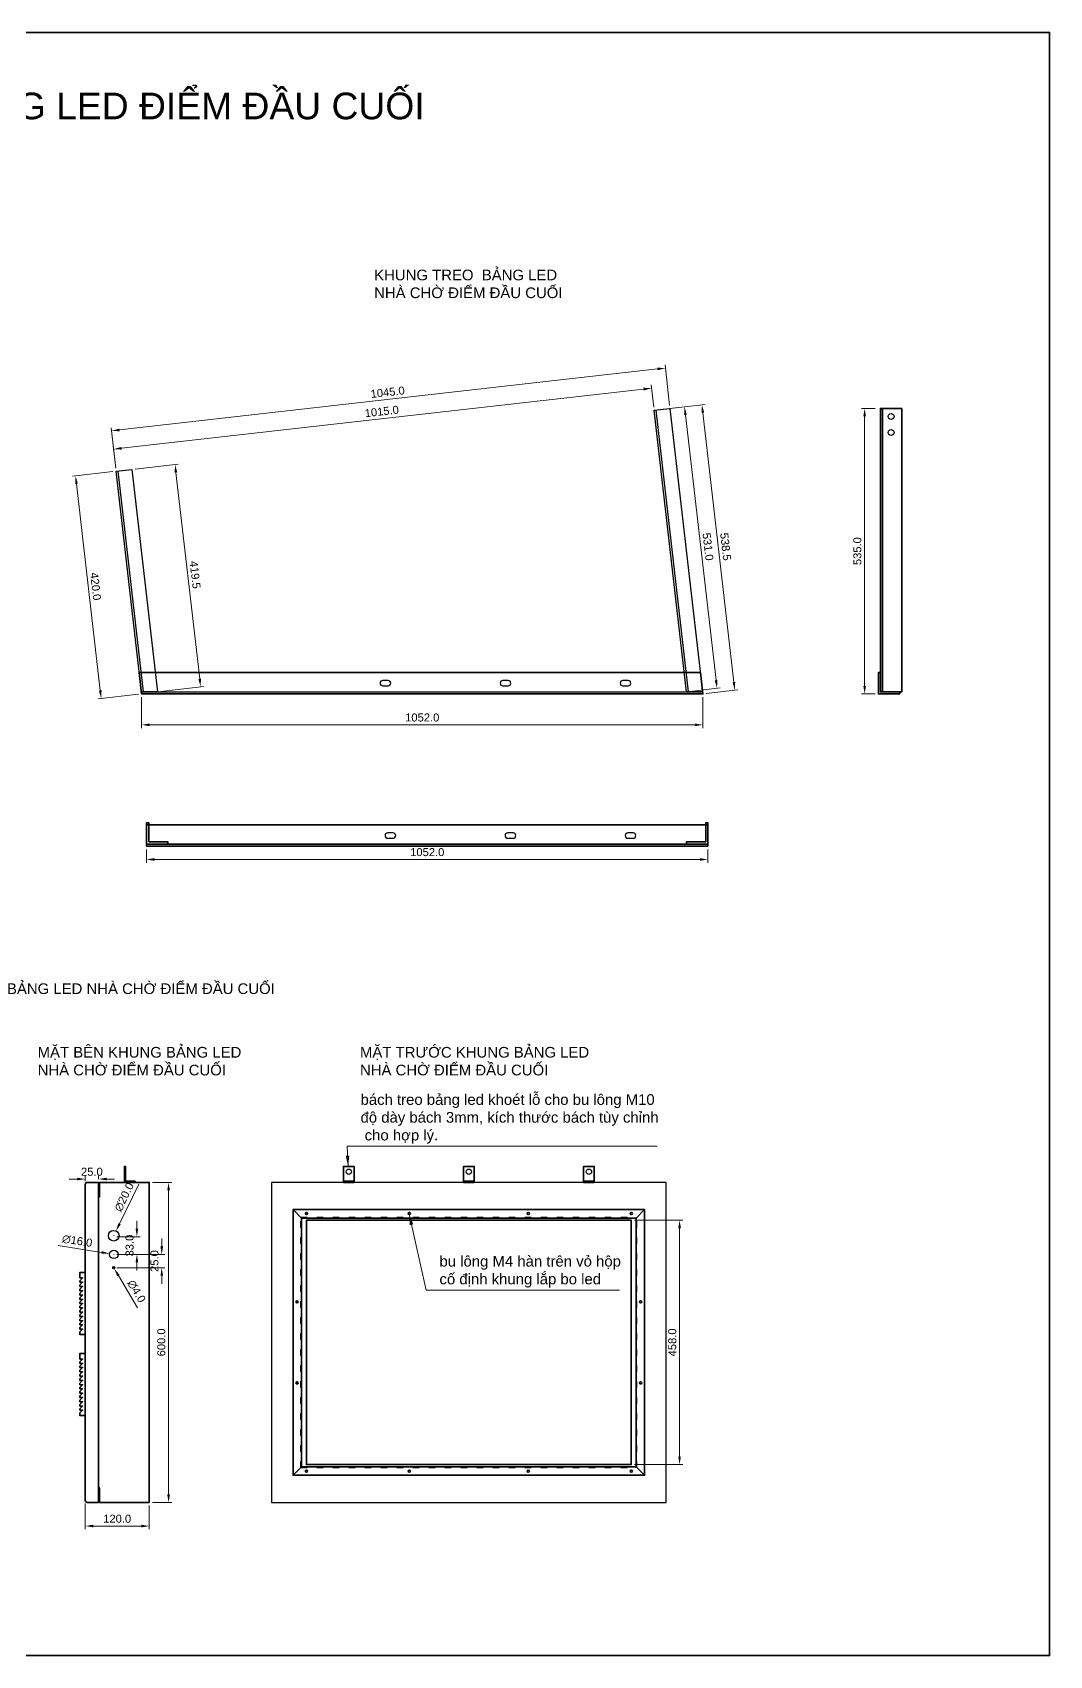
# Model space of a CAD drawing. Header units: inches. Extents: x 274 to 111780, y 464 to 1579898.
# Drawn here: x 56893 to 58799, y 788075 to 791118 of the extents above; entities that cross this region are included whole.
import ezdxf

# ---------------------------------------------------------------- set-up
doc = ezdxf.new("R2010")
doc.units = ezdxf.units.IN
doc.header["$MEASUREMENT"] = 0
doc.header["$PDMODE"] = 35
doc.header["$PDSIZE"] = -3
doc.linetypes.add('ACAD_ISO03W100', pattern=[30, 12, -18])
doc.linetypes.add('HIDDEN', pattern=[0.375, 0.25, -0.125])
for name, color, linetype in [('C-Pro-Netdut', 5, 'HIDDEN'), ('cutout', 2, 'Continuous'), ('THEP', 1, 'Continuous')]:
    doc.layers.add(name, color=color, linetype=linetype)
doc.layers.add('Nep V', color=1, linetype='Continuous', lineweight=35)
doc.layers.add('tbi', color=7, linetype='Continuous', lineweight=20)
doc.styles.add('ARIAL', font='arial.ttf', dxfattribs={"height": 10})
doc.styles.add('Arial1', font='arial.ttf', dxfattribs={"height": 6})
doc.styles.add('Arial3', font='arial.ttf', dxfattribs={"height": 15})
doc.dimstyles.new('bom', dxfattribs={"dimtxt": 10, "dimasz": 8, "dimexe": 5, "dimexo": 5, "dimgap": 5, "dimtad": 1, "dimdec": 1, "dimzin": 0, "dimdsep": 46, "dimtxsty": 'ARIAL', "dimcen": 0.09, "dimclrd": 8, "dimclre": 9, "dimclrt": 5, "dimadec": 0, "dimazin": 0, "dimtfac": 1, "dimtdec": 1, "dimtix": 1, "dimtofl": 0, "dimtmove": 0, "dimatfit": 3, "dimfxl": 1, "dimtolj": 1, "dimtzin": 0, "dimlwd": 0, "dimlwe": 0, "dimarcsym": 0})
doc.dimstyles.new('Copy(5) of bom TL3-1', dxfattribs={"dimtxt": 15, "dimasz": 15, "dimexe": 6, "dimexo": 6, "dimgap": 6, "dimtad": 1, "dimdec": 1, "dimlfac": 0.333333, "dimzin": 0, "dimdsep": 46, "dimtxsty": 'Arial3', "dimcen": 0.09, "dimclrd": 8, "dimclre": 9, "dimclrt": 5, "dimadec": 0, "dimazin": 0, "dimtfac": 1, "dimtdec": 1, "dimtix": 1, "dimtofl": 0, "dimtmove": 0, "dimatfit": 3, "dimfxl": 1, "dimtolj": 1, "dimtzin": 0, "dimlwd": 0, "dimlwe": 0, "dimarcsym": 0})

# ---------------------------------------------------------------- blocks, each defined once
blk = doc.blocks.new('*D475')
at = {"layer": 'Defpoints', "color": 0, "linetype": 'Continuous'}
for p in [(58015.5, 788891.2), (58015.5, 788433.2), (58106, 788433.2)]:
    blk.add_point(p, dxfattribs=at)
at = {"layer": 'Nep V', "color": 9, "linetype": 'Continuous', "lineweight": 0}
for p, q in [((58021.5, 788891.2), (58112, 788891.2)), ((58021.5, 788433.2), (58112, 788433.2))]:
    blk.add_line(p, q, dxfattribs=at)
at = {"layer": 'Nep V', "color": 8, "linetype": 'Continuous', "lineweight": 0}
blk.add_line((58106, 788876.2), (58106, 788448.2), dxfattribs=at)
at = {"layer": 'Nep V', "color": 8, "linetype": 'Continuous'}
for points in [[(58103.5, 788876.2), (58108.5, 788876.2), (58106, 788891.2)], [(58103.5, 788448.2), (58108.5, 788448.2), (58106, 788433.2)]]:
    blk.add_solid(points, dxfattribs=at)
at = {"layer": 'Nep V', "color": 5, "linetype": 'Continuous', "insert": (58092.3, 788662.2), "char_height": 15, "attachment_point": 5, "rotation": 90, "style": 'Arial3'}
blk.add_mtext('\\A1;458.0', dxfattribs=at)
blk = doc.blocks.new('*D540')
at = {"layer": 'Defpoints', "color": 0, "linetype": 'Continuous'}
for p in [(57049.6, 790295.2), (57021.7, 789869.3), (57097.6, 789878)]:
    blk.add_point(p, dxfattribs=at)
at = {"layer": 'Nep V', "color": 9, "linetype": 'Continuous', "lineweight": 0}
for p, q in [((57043.7, 790294.6), (56967.8, 790285.8)), ((57091.6, 789877.3), (57015.8, 789868.6))]:
    blk.add_line(p, q, dxfattribs=at)
at = {"layer": 'Nep V', "color": 8, "linetype": 'Continuous', "lineweight": 0}
blk.add_line((56975.5, 790271.6), (57020, 789884.2), dxfattribs=at)
at = {"layer": 'Nep V', "color": 8, "linetype": 'Continuous'}
for points in [[(56978, 790271.9), (56973, 790271.3), (56973.8, 790286.5)], [(57022.5, 789884.5), (57017.5, 789883.9), (57021.7, 789869.3)]]:
    blk.add_solid(points, dxfattribs=at)
at = {"layer": 'Nep V', "color": 5, "linetype": 'Continuous', "insert": (57011.3, 790079.5), "char_height": 15, "attachment_point": 5, "rotation": 276.5567, "style": 'Arial3'}
blk.add_mtext('\\A1;420.0', dxfattribs=at)
blk = doc.blocks.new('*D541')
at = {"layer": 'Defpoints', "color": 0, "linetype": 'Continuous'}
for p in [(58058.2, 790409.5), (58176.1, 789888.6), (58119, 789882)]:
    blk.add_point(p, dxfattribs=at)
at = {"layer": 'Nep V', "color": 9, "linetype": 'Continuous', "lineweight": 0}
for p, q in [((58064.1, 790410.2), (58121.3, 790416.8)), ((58124.9, 789882.7), (58182, 789889.3))]:
    blk.add_line(p, q, dxfattribs=at)
at = {"layer": 'Nep V', "color": 8, "linetype": 'Continuous', "lineweight": 0}
blk.add_line((58117, 790401.2), (58174.4, 789903.5), dxfattribs=at)
at = {"layer": 'Nep V', "color": 8, "linetype": 'Continuous'}
for points in [[(58119.5, 790401.5), (58114.5, 790400.9), (58115.3, 790416.1)], [(58176.9, 789903.8), (58171.9, 789903.2), (58176.1, 789888.6)]]:
    blk.add_solid(points, dxfattribs=at)
at = {"layer": 'Nep V', "color": 5, "linetype": 'Continuous', "insert": (58159.3, 790153.9), "char_height": 15, "attachment_point": 5, "rotation": 276.5711, "style": 'Arial3'}
blk.add_mtext('\\A1;531.0', dxfattribs=at)
blk = doc.blocks.new('*D544')
at = {"layer": 'Defpoints', "color": 0, "linetype": 'Continuous'}
for p in [(57079.4, 790298.8), (57208.1, 789891.3), (57127.3, 789882)]:
    blk.add_point(p, dxfattribs=at)
at = {"layer": 'Nep V', "color": 9, "linetype": 'Continuous', "lineweight": 0}
for p, q in [((57085.4, 790299.5), (57166.2, 790308.7)), ((57133.3, 789882.7), (57214.1, 789892))]:
    blk.add_line(p, q, dxfattribs=at)
at = {"layer": 'Nep V', "color": 8, "linetype": 'Continuous', "lineweight": 0}
blk.add_line((57162, 790293.2), (57206.4, 789906.2), dxfattribs=at)
at = {"layer": 'Nep V', "color": 8, "linetype": 'Continuous'}
for points in [[(57164.4, 790293.4), (57159.5, 790292.9), (57160.2, 790308.1)], [(57208.9, 789906.5), (57203.9, 789905.9), (57208.1, 789891.3)]]:
    blk.add_solid(points, dxfattribs=at)
at = {"layer": 'Nep V', "color": 5, "linetype": 'Continuous', "insert": (57197.8, 790101.2), "char_height": 15, "attachment_point": 5, "rotation": 276.5553, "style": 'Arial3'}
blk.add_mtext('\\A1;419.5', dxfattribs=at)
blk = doc.blocks.new('*D545')
at = {"layer": 'Defpoints', "color": 0, "linetype": 'Continuous'}
for p in [(58088, 790413), (58209.6, 789884.9), (58149.6, 789878)]:
    blk.add_point(p, dxfattribs=at)
at = {"layer": 'Nep V', "color": 9, "linetype": 'Continuous', "lineweight": 0}
for p, q in [((58093.9, 790413.7), (58153.9, 790420.6)), ((58155.6, 789878.7), (58215.5, 789885.6))]:
    blk.add_line(p, q, dxfattribs=at)
at = {"layer": 'Nep V', "color": 8, "linetype": 'Continuous', "lineweight": 0}
blk.add_line((58149.7, 790405), (58207.9, 789899.8), dxfattribs=at)
at = {"layer": 'Nep V', "color": 8, "linetype": 'Continuous'}
for points in [[(58152.1, 790405.3), (58147.2, 790404.7), (58147.9, 790419.9)], [(58210.3, 789900.1), (58205.4, 789899.5), (58209.6, 789884.9)]]:
    blk.add_solid(points, dxfattribs=at)
at = {"layer": 'Nep V', "color": 5, "linetype": 'Continuous', "insert": (58192.3, 790153.9), "char_height": 15, "attachment_point": 5, "rotation": 276.5711, "style": 'Arial3'}
blk.add_mtext('\\A1;538.5', dxfattribs=at)
blk = doc.blocks.new('*D548')
at = {"layer": 'Defpoints', "color": 0, "linetype": 'Continuous'}
for p in [(58053.5, 790451), (58058.2, 790409.5), (57049.6, 790295.2)]:
    blk.add_point(p, dxfattribs=at)
at = {"layer": 'Nep V', "color": 8, "linetype": 'Continuous', "lineweight": 0}
blk.add_line((57059.9, 790338.4), (58038.6, 790449.3), dxfattribs=at)
at = {"layer": 'Nep V', "color": 9, "linetype": 'Continuous', "lineweight": 0}
for p, q in [((58057.5, 790415.5), (58052.8, 790457)), ((57049, 790301.2), (57044.3, 790342.7))]:
    blk.add_line(p, q, dxfattribs=at)
at = {"layer": 'Nep V', "color": 8, "linetype": 'Continuous'}
for points in [[(58038.3, 790451.8), (58038.9, 790446.8), (58053.5, 790451)], [(57059.6, 790340.9), (57060.1, 790335.9), (57044.9, 790336.7)]]:
    blk.add_solid(points, dxfattribs=at)
at = {"layer": 'Nep V', "color": 5, "linetype": 'Continuous', "insert": (57547.7, 790407.4), "char_height": 15, "attachment_point": 5, "rotation": 6.4656, "style": 'Arial3'}
blk.add_mtext('\\A1;1015.0', dxfattribs=at)
blk = doc.blocks.new('*D556')
at = {"layer": 'Defpoints', "color": 0, "linetype": 'Continuous'}
for p in [(56991.8, 788366.2), (57111.8, 788362.2), (56991.8, 788317.9)]:
    blk.add_point(p, dxfattribs=at)
at = {"layer": 'Nep V', "color": 9, "linetype": 'Continuous', "lineweight": 0}
for p, q in [((56991.8, 788360.2), (56991.8, 788311.9)), ((57111.8, 788356.2), (57111.8, 788311.9))]:
    blk.add_line(p, q, dxfattribs=at)
at = {"layer": 'Nep V', "color": 8, "linetype": 'Continuous', "lineweight": 0}
blk.add_line((57096.8, 788317.9), (57006.8, 788317.9), dxfattribs=at)
at = {"layer": 'Nep V', "color": 8, "linetype": 'Continuous'}
for points in [[(57006.8, 788320.4), (57006.8, 788315.4), (56991.8, 788317.9)], [(57096.8, 788320.4), (57096.8, 788315.4), (57111.8, 788317.9)]]:
    blk.add_solid(points, dxfattribs=at)
at = {"layer": 'Nep V', "color": 5, "linetype": 'Continuous', "insert": (57051.8, 788331.6), "char_height": 15, "attachment_point": 5, "style": 'Arial3'}
blk.add_mtext('\\A1;120.0', dxfattribs=at)
blk = doc.blocks.new('*D557')
at = {"layer": 'Defpoints', "color": 0, "linetype": 'Continuous'}
for p in [(57111.8, 788962.2), (57111.8, 788362.2), (57148.1, 788362.2)]:
    blk.add_point(p, dxfattribs=at)
at = {"layer": 'Nep V', "color": 9, "linetype": 'Continuous', "lineweight": 0}
for p, q in [((57117.8, 788962.2), (57154.1, 788962.2)), ((57117.8, 788362.2), (57154.1, 788362.2))]:
    blk.add_line(p, q, dxfattribs=at)
at = {"layer": 'Nep V', "color": 8, "linetype": 'Continuous', "lineweight": 0}
blk.add_line((57148.1, 788947.2), (57148.1, 788377.2), dxfattribs=at)
at = {"layer": 'Nep V', "color": 8, "linetype": 'Continuous'}
for points in [[(57145.6, 788947.2), (57150.6, 788947.2), (57148.1, 788962.2)], [(57145.6, 788377.2), (57150.6, 788377.2), (57148.1, 788362.2)]]:
    blk.add_solid(points, dxfattribs=at)
at = {"layer": 'Nep V', "color": 5, "linetype": 'Continuous', "insert": (57134.5, 788662.2), "char_height": 15, "attachment_point": 5, "rotation": 90, "style": 'Arial3'}
blk.add_mtext('\\A1;600.0', dxfattribs=at)
blk = doc.blocks.new('*D558')
at = {"layer": 'Defpoints', "color": 0, "linetype": 'Continuous'}
for p in [(56991.8, 788968.4), (56991.8, 788958.2), (57016.8, 788962.2)]:
    blk.add_point(p, dxfattribs=at)
at = {"layer": 'Nep V', "color": 9, "linetype": 'Continuous', "lineweight": 0}
for p, q in [((56991.8, 788964.2), (56991.8, 788974.4)), ((57016.8, 788968.2), (57016.8, 788974.4))]:
    blk.add_line(p, q, dxfattribs=at)
at = {"layer": 'Nep V', "color": 8, "linetype": 'Continuous', "lineweight": 0}
for p, q in [((56976.8, 788968.4), (56961.8, 788968.4)), ((57031.8, 788968.4), (57046.8, 788968.4))]:
    blk.add_line(p, q, dxfattribs=at)
at = {"layer": 'Nep V', "color": 8, "linetype": 'Continuous'}
for points in [[(56976.8, 788970.9), (56976.8, 788965.9), (56991.8, 788968.4)], [(57031.8, 788970.9), (57031.8, 788965.9), (57016.8, 788968.4)]]:
    blk.add_solid(points, dxfattribs=at)
at = {"layer": 'Nep V', "color": 5, "linetype": 'Continuous', "insert": (57004.3, 788982), "char_height": 15, "attachment_point": 5, "style": 'Arial3'}
blk.add_mtext('\\A1;25.0', dxfattribs=at)
blk = doc.blocks.new('*D555')
at = {"layer": 'Defpoints', "color": 0, "linetype": 'Continuous'}
for p in [(57040.9, 788853.2), (57049.7, 788871.2)]:
    blk.add_point(p, dxfattribs=at)
at = {"layer": 'Nep V', "color": 8, "linetype": 'Continuous', "lineweight": 0}
blk.add_line((57092.2, 788958.6), (57056.2, 788884.7), dxfattribs=at)
at = {"layer": 'Nep V', "color": 9, "linetype": 'Continuous', "lineweight": 0}
for p, q in [((57045.2, 788862.2), (57045.4, 788862.2)), ((57045.3, 788862.1), (57045.3, 788862.3))]:
    blk.add_line(p, q, dxfattribs=at)
at = {"layer": 'Nep V', "color": 8, "linetype": 'Continuous'}
blk.add_solid([(57054, 788885.8), (57058.5, 788883.6), (57049.7, 788871.2)], dxfattribs=at)
at = {"layer": 'Nep V', "color": 5, "linetype": 'Continuous', "insert": (57064.9, 788934.6), "char_height": 15, "attachment_point": 5, "rotation": 64.0344, "style": 'Arial3'}
blk.add_mtext('\\A1;∅20.0', dxfattribs=at)
blk = doc.blocks.new('*D563')
at = {"layer": 'Defpoints', "color": 0, "linetype": 'Continuous'}
for p in [(57044.3, 788803.9), (57046.3, 788800.5)]:
    blk.add_point(p, dxfattribs=at)
at = {"layer": 'Nep V', "color": 9, "linetype": 'Continuous', "lineweight": 0}
for p, q in [((57045.2, 788802.2), (57045.4, 788802.2)), ((57045.3, 788802.1), (57045.3, 788802.3))]:
    blk.add_line(p, q, dxfattribs=at)
at = {"layer": 'Nep V', "color": 8, "linetype": 'Continuous', "lineweight": 0}
blk.add_line((57090, 788726.9), (57054, 788787.6), dxfattribs=at)
at = {"layer": 'Nep V', "color": 8, "linetype": 'Continuous'}
blk.add_solid([(57056.1, 788788.9), (57051.8, 788786.3), (57046.3, 788800.5)], dxfattribs=at)
at = {"layer": 'Nep V', "color": 5, "linetype": 'Continuous', "insert": (57087.9, 788758), "char_height": 15, "attachment_point": 5, "rotation": 300.7131, "style": 'Arial3'}
blk.add_mtext('\\A1;∅4.0', dxfattribs=at)
blk = doc.blocks.new('*D564')
at = {"layer": 'Defpoints', "color": 0, "linetype": 'Continuous'}
for p in [(57045.3, 788860.2), (57088.7, 788860.2), (57045.3, 788827.2)]:
    blk.add_point(p, dxfattribs=at)
at = {"layer": 'Nep V', "color": 8, "linetype": 'Continuous', "lineweight": 0}
for p, q in [((57088.7, 788875.2), (57088.7, 788890.2)), ((57088.7, 788812.2), (57088.7, 788797.2))]:
    blk.add_line(p, q, dxfattribs=at)
at = {"layer": 'Nep V', "color": 9, "linetype": 'Continuous', "lineweight": 0}
for p, q in [((57051.3, 788860.2), (57094.7, 788860.2)), ((57051.3, 788827.2), (57094.7, 788827.2))]:
    blk.add_line(p, q, dxfattribs=at)
at = {"layer": 'Nep V', "color": 8, "linetype": 'Continuous'}
for points in [[(57086.2, 788875.2), (57091.2, 788875.2), (57088.7, 788860.2)], [(57086.2, 788812.2), (57091.2, 788812.2), (57088.7, 788827.2)]]:
    blk.add_solid(points, dxfattribs=at)
at = {"layer": 'Nep V', "color": 5, "linetype": 'Continuous', "insert": (57075, 788843.7), "char_height": 15, "attachment_point": 5, "rotation": 90, "style": 'Arial3'}
blk.add_mtext('\\A1;33.0', dxfattribs=at)
blk = doc.blocks.new('*D570')
at = {"layer": 'Defpoints', "color": 0, "linetype": 'Continuous'}
for p in [(57045.3, 788827.2), (57045.3, 788802.2), (57135.3, 788802.2)]:
    blk.add_point(p, dxfattribs=at)
at = {"layer": 'Nep V', "color": 8, "linetype": 'Continuous', "lineweight": 0}
for p, q in [((57135.3, 788842.2), (57135.3, 788857.2)), ((57135.3, 788787.2), (57135.3, 788772.2))]:
    blk.add_line(p, q, dxfattribs=at)
at = {"layer": 'Nep V', "color": 9, "linetype": 'Continuous', "lineweight": 0}
for p, q in [((57051.3, 788827.2), (57141.3, 788827.2)), ((57051.3, 788802.2), (57141.3, 788802.2))]:
    blk.add_line(p, q, dxfattribs=at)
at = {"layer": 'Nep V', "color": 8, "linetype": 'Continuous'}
for points in [[(57132.8, 788842.2), (57137.8, 788842.2), (57135.3, 788827.2)], [(57132.8, 788787.2), (57137.8, 788787.2), (57135.3, 788802.2)]]:
    blk.add_solid(points, dxfattribs=at)
at = {"layer": 'Nep V', "color": 5, "linetype": 'Continuous', "insert": (57121.7, 788814.7), "char_height": 15, "attachment_point": 5, "rotation": 90, "style": 'Arial3'}
blk.add_mtext('\\A1;25.0', dxfattribs=at)
blk = doc.blocks.new('*D571')
at = {"layer": 'Defpoints', "color": 0, "linetype": 'Continuous'}
for p in [(58452.9, 790413), (58478.6, 790413), (58478.6, 789878)]:
    blk.add_point(p, dxfattribs=at)
at = {"layer": 'Nep V', "color": 9, "linetype": 'Continuous', "lineweight": 0}
for p, q in [((58472.6, 790413), (58446.9, 790413)), ((58472.6, 789878), (58446.9, 789878))]:
    blk.add_line(p, q, dxfattribs=at)
at = {"layer": 'Nep V', "color": 8, "linetype": 'Continuous', "lineweight": 0}
blk.add_line((58452.9, 789893), (58452.9, 790398), dxfattribs=at)
at = {"layer": 'Nep V', "color": 8, "linetype": 'Continuous'}
for points in [[(58450.4, 790398), (58455.4, 790398), (58452.9, 790413)], [(58450.4, 789893), (58455.4, 789893), (58452.9, 789878)]]:
    blk.add_solid(points, dxfattribs=at)
at = {"layer": 'Nep V', "color": 5, "linetype": 'Continuous', "insert": (58439.3, 790145.5), "char_height": 15, "attachment_point": 5, "rotation": 90, "style": 'Arial3'}
blk.add_mtext('\\A1;535.0', dxfattribs=at)
blk = doc.blocks.new('*D574')
at = {"layer": 'Defpoints', "color": 0, "linetype": 'Continuous'}
for p in [(57106.9, 789592.3), (58159, 789592.3), (58159, 789567.5)]:
    blk.add_point(p, dxfattribs=at)
at = {"layer": 'Nep V', "color": 9, "linetype": 'Continuous', "lineweight": 0}
for p, q in [((57106.9, 789586.3), (57106.9, 789561.5)), ((58159, 789586.3), (58159, 789561.5))]:
    blk.add_line(p, q, dxfattribs=at)
at = {"layer": 'Nep V', "color": 8, "linetype": 'Continuous', "lineweight": 0}
blk.add_line((57121.9, 789567.5), (58144, 789567.5), dxfattribs=at)
at = {"layer": 'Nep V', "color": 8, "linetype": 'Continuous'}
for points in [[(57121.9, 789570), (57121.9, 789565), (57106.9, 789567.5)], [(58144, 789570), (58144, 789565), (58159, 789567.5)]]:
    blk.add_solid(points, dxfattribs=at)
at = {"layer": 'Nep V', "color": 5, "linetype": 'Continuous', "insert": (57633, 789581.2), "char_height": 15, "attachment_point": 5, "style": 'Arial3'}
blk.add_mtext('\\A1;1052.0', dxfattribs=at)
blk = doc.blocks.new('*D575')
at = {"layer": 'Defpoints', "color": 0, "linetype": 'Continuous'}
for p in [(57037.4, 788828.5), (57053.2, 788826)]:
    blk.add_point(p, dxfattribs=at)
at = {"layer": 'Nep V', "color": 8, "linetype": 'Continuous', "lineweight": 0}
blk.add_line((56941.4, 788843.7), (57022.6, 788830.8), dxfattribs=at)
at = {"layer": 'Nep V', "color": 9, "linetype": 'Continuous', "lineweight": 0}
for p, q in [((57045.2, 788827.2), (57045.4, 788827.2)), ((57045.3, 788827.1), (57045.3, 788827.3))]:
    blk.add_line(p, q, dxfattribs=at)
at = {"layer": 'Nep V', "color": 8, "linetype": 'Continuous'}
blk.add_solid([(57023, 788833.3), (57022.2, 788828.4), (57037.4, 788828.5)], dxfattribs=at)
at = {"layer": 'Nep V', "color": 5, "linetype": 'Continuous', "insert": (56976.8, 788852.4), "char_height": 15, "attachment_point": 5, "rotation": 350.9673, "style": 'Arial3'}
blk.add_mtext('\\A1;∅16.0', dxfattribs=at)
blk = doc.blocks.new('*D576')
at = {"layer": 'Defpoints', "color": 0, "linetype": 'Continuous'}
for p in [(57097.6, 789878), (58149.6, 789878), (58149.6, 789819.9)]:
    blk.add_point(p, dxfattribs=at)
at = {"layer": 'Nep V', "color": 9, "linetype": 'Continuous', "lineweight": 0}
for p, q in [((57097.6, 789872), (57097.6, 789813.9)), ((58149.6, 789872), (58149.6, 789813.9))]:
    blk.add_line(p, q, dxfattribs=at)
at = {"layer": 'Nep V', "color": 8, "linetype": 'Continuous', "lineweight": 0}
blk.add_line((57112.6, 789819.9), (58134.6, 789819.9), dxfattribs=at)
at = {"layer": 'Nep V', "color": 8, "linetype": 'Continuous'}
for points in [[(57112.6, 789822.4), (57112.6, 789817.4), (57097.6, 789819.9)], [(58134.6, 789822.4), (58134.6, 789817.4), (58149.6, 789819.9)]]:
    blk.add_solid(points, dxfattribs=at)
at = {"layer": 'Nep V', "color": 5, "linetype": 'Continuous', "insert": (57623.6, 789833.6), "char_height": 15, "attachment_point": 5, "style": 'Arial3'}
blk.add_mtext('\\A1;1052.0', dxfattribs=at)
blk = doc.blocks.new('*D577')
at = {"layer": 'Defpoints', "color": 0, "linetype": 'Continuous'}
for p in [(58079.4, 790488.7), (58088, 790413), (57049.6, 790295.2)]:
    blk.add_point(p, dxfattribs=at)
at = {"layer": 'Nep V', "color": 9, "linetype": 'Continuous', "lineweight": 0}
for p, q in [((58087.3, 790418.9), (58078.7, 790494.7)), ((57049, 790301.2), (57040.4, 790376.9))]:
    blk.add_line(p, q, dxfattribs=at)
at = {"layer": 'Nep V', "color": 8, "linetype": 'Continuous', "lineweight": 0}
blk.add_line((57056, 790372.7), (58064.5, 790487), dxfattribs=at)
at = {"layer": 'Nep V', "color": 8, "linetype": 'Continuous'}
for points in [[(58064.2, 790489.5), (58064.8, 790484.5), (58079.4, 790488.7)], [(57055.7, 790375.1), (57056.2, 790370.2), (57041.1, 790371)]]:
    blk.add_solid(points, dxfattribs=at)
at = {"layer": 'Nep V', "color": 5, "linetype": 'Continuous', "insert": (57558.7, 790443.4), "char_height": 15, "attachment_point": 5, "rotation": 6.4685, "style": 'Arial3'}
blk.add_mtext('\\A1;1045.0', dxfattribs=at)

msp = doc.modelspace()

# ---------------------------------------------------------------- linework, layer by layer
at = {"layer": 'C-Pro-Netdut', "linetype": 'ACAD_ISO03W100'}
for p, q in [((57395.97, 788896.72), (58025.97, 788896.72)), ((57395.97, 788427.72), (57395.97, 788896.72)), ((58025.97, 788427.72), (58025.97, 788896.72)), ((57395.97, 788427.72), (58025.97, 788427.72))]:
    msp.add_line(p, q, dxfattribs=at)
at = {"layer": 'cutout', "linetype": 'Continuous'}
for points in [[(57549.61, 789892.99), (57559.61, 789892.99, 0.4142136), (57564.61, 789897.99), (57564.61, 789897.99, 0.4142136), (57559.61, 789902.99), (57549.61, 789902.99, 0.4142136), (57544.61, 789897.99), (57544.61, 789897.99, 0.4142136)], [(57774.61, 789892.99), (57784.61, 789892.99, 0.4142136), (57789.61, 789897.99), (57789.61, 789897.99, 0.4142136), (57784.61, 789902.99), (57774.61, 789902.99, 0.4142136), (57769.61, 789897.99), (57769.61, 789897.99, 0.4142136)], [(57999.61, 789892.99), (58009.61, 789892.99, 0.4142136), (58014.61, 789897.99), (58014.61, 789897.99, 0.4142136), (58009.61, 789902.99), (57999.61, 789902.99, 0.4142136), (57994.61, 789897.99), (57994.61, 789897.99, 0.4142136)], [(57558.95, 789607.33), (57568.95, 789607.33, 0.4142136), (57573.95, 789612.33), (57573.95, 789612.33, 0.4142136), (57568.95, 789617.33), (57558.95, 789617.33, 0.4142136), (57553.95, 789612.33), (57553.95, 789612.33, 0.4142136)], [(57783.95, 789607.33), (57793.95, 789607.33, 0.4142136), (57798.95, 789612.33), (57798.95, 789612.33, 0.4142136), (57793.95, 789617.33), (57783.95, 789617.33, 0.4142136), (57778.95, 789612.33), (57778.95, 789612.33, 0.4142136)], [(58008.95, 789607.33), (58018.95, 789607.33, 0.4142136), (58023.95, 789612.33), (58023.95, 789612.33, 0.4142136), (58018.95, 789617.33), (58008.95, 789617.33, 0.4142136), (58003.95, 789612.33), (58003.95, 789612.33, 0.4142136)]]:
    msp.add_lwpolyline(points, format="xyb", close=True, dxfattribs=at)
at = {"layer": 'cutout', "color": 1, "linetype": 'Continuous'}
msp.add_lwpolyline([(57340.97, 788362.22), (58080.97, 788362.22), (58080.97, 788962.22), (57340.97, 788962.22)], close=True, dxfattribs=at)
at = {"layer": 'cutout', "linetype": 'Continuous'}
for centre, radius in [((58502.57, 790397.99), 5.5), ((58502.57, 790367.99), 5.5), ((57485.97, 788982.22), 5), ((57710.97, 788982.22), 5), ((57935.97, 788982.22), 5), ((57045.29, 788862.22), 10), ((57045.29, 788827.22), 8), ((57045.29, 788802.22), 2)]:
    msp.add_circle(centre, radius, dxfattribs=at)
at = {"layer": 'Nep V', "linetype": 'Continuous'}
for p, q in [((58486.57, 789881.99), (58486.57, 790412.99)), ((57106.95, 789596.33), (58158.95, 789596.33)), ((57016.79, 788960.22), (57016.79, 788364.22)), ((57475.97, 788964.22), (57495.97, 788964.22)), ((57700.97, 788964.22), (57720.97, 788964.22)), ((57945.97, 788964.22), (57925.97, 788964.22))]:
    msp.add_line(p, q, dxfattribs=at)
for points in [[(55648.86, 791117.86), (58799.5, 791117.86), (58799.5, 788075.17), (55648.86, 788075.17)], [(58522.57, 790412.99), (58522.57, 789881.99), (58482.57, 789881.99), (58482.57, 790412.99)], [(57097.6, 789877.99), (58149.61, 789877.99), (58145, 789917.99), (57093.01, 789917.99)], [(57106.95, 789592.33), (58158.95, 789592.33), (58158.95, 789632.33), (57106.95, 789632.33)], [(57475.97, 788962.22), (57495.97, 788962.22), (57495.97, 788992.22), (57475.97, 788992.22)], [(57700.97, 788962.22), (57720.97, 788962.22), (57720.97, 788992.22), (57700.97, 788992.22)], [(57945.97, 788962.22), (57925.97, 788962.22), (57925.97, 788992.22), (57945.97, 788992.22)], [(57397.47, 788895.22), (58024.47, 788895.22), (58040.47, 788911.22), (57381.47, 788911.22)], [(57397.47, 788429.22), (57397.47, 788895.22), (57381.47, 788911.22), (57381.47, 788413.22)], [(58024.47, 788429.22), (58024.47, 788895.22), (58040.47, 788911.22), (58040.47, 788413.22)], [(57406.47, 788891.22), (58015.47, 788891.22), (58015.47, 788433.22), (57406.47, 788433.22)], [(57406.47, 788891.22), (58015.47, 788891.22), (58015.47, 788433.22), (57406.47, 788433.22)]]:
    msp.add_lwpolyline(points, close=True, dxfattribs=at)
for points in [[(58482.57, 789881.99), (58518.57, 789881.99), (58518.57, 789877.99), (58478.57, 789877.99), (58478.57, 789917.99), (58482.57, 789917.99), (58482.57, 789881.99)], [(57110.95, 789600.33), (57146.95, 789600.33), (57146.95, 789596.33), (57106.95, 789596.33), (57106.95, 789636.33), (57110.95, 789636.33), (57110.95, 789600.33)], [(58154.95, 789600.33), (58118.95, 789600.33), (58118.95, 789596.33), (58158.95, 789596.33), (58158.95, 789636.33), (58154.95, 789636.33), (58154.95, 789600.33)], [(57067.29, 788964.22), (57085.29, 788964.22), (57085.29, 788962.22), (57065.29, 788962.22), (57065.29, 788992.22), (57067.29, 788992.22), (57067.29, 788964.22)], [(56981.79, 788782.92), (56981.79, 788793.52), (56991.79, 788793.52), (56991.79, 788676.92), (56981.79, 788676.92), (56981.79, 788681.92)], [(56981.79, 788774.92), (56981.79, 788777.92), (56986.79, 788782.92), (56986.79, 788782.92), (56981.79, 788782.92)], [(56981.79, 788766.92), (56981.79, 788769.92), (56986.79, 788774.92), (56986.79, 788774.92), (56981.79, 788774.92)], [(56981.79, 788758.92), (56981.79, 788761.92), (56986.79, 788766.92), (56986.79, 788766.92), (56981.79, 788766.92)], [(56981.79, 788750.92), (56981.79, 788753.92), (56986.79, 788758.92), (56986.79, 788758.92), (56981.79, 788758.92)], [(56981.79, 788742.92), (56981.79, 788745.92), (56986.79, 788750.92), (56986.79, 788750.92), (56981.79, 788750.92)], [(56981.79, 788734.92), (56981.79, 788737.92), (56986.79, 788742.92), (56986.79, 788742.92), (56981.79, 788742.92)], [(56981.79, 788726.92), (56981.79, 788729.92), (56986.79, 788734.92), (56986.79, 788734.92), (56981.79, 788734.92)], [(56981.79, 788718.92), (56981.79, 788721.92), (56986.79, 788726.92), (56986.79, 788726.92), (56981.79, 788726.92)], [(56981.79, 788710.92), (56981.79, 788713.92), (56986.79, 788718.92), (56986.79, 788718.92), (56981.79, 788718.92)], [(56981.79, 788702.92), (56981.79, 788705.92), (56986.79, 788710.92), (56986.79, 788710.92), (56981.79, 788710.92)], [(56981.79, 788694.92), (56981.79, 788697.92), (56986.79, 788702.92), (56986.79, 788702.92), (56981.79, 788702.92)], [(56981.79, 788686.92), (56981.79, 788689.92), (56986.79, 788694.92), (56986.79, 788694.92), (56981.79, 788694.92)], [(56981.79, 788676.92), (56981.79, 788681.92), (56986.79, 788686.92), (56986.79, 788686.92), (56981.79, 788686.92)], [(56981.79, 788630.92), (56981.79, 788641.52), (56991.79, 788641.52), (56991.79, 788524.92), (56981.79, 788524.92), (56981.79, 788529.92)], [(56981.79, 788622.92), (56981.79, 788625.92), (56986.79, 788630.92), (56986.79, 788630.92), (56981.79, 788630.92)], [(56981.79, 788614.92), (56981.79, 788617.92), (56986.79, 788622.92), (56986.79, 788622.92), (56981.79, 788622.92)], [(56981.79, 788606.92), (56981.79, 788609.92), (56986.79, 788614.92), (56986.79, 788614.92), (56981.79, 788614.92)], [(56981.79, 788598.92), (56981.79, 788601.92), (56986.79, 788606.92), (56986.79, 788606.92), (56981.79, 788606.92)], [(56981.79, 788590.92), (56981.79, 788593.92), (56986.79, 788598.92), (56986.79, 788598.92), (56981.79, 788598.92)], [(56981.79, 788582.92), (56981.79, 788585.92), (56986.79, 788590.92), (56986.79, 788590.92), (56981.79, 788590.92)], [(56981.79, 788574.92), (56981.79, 788577.92), (56986.79, 788582.92), (56986.79, 788582.92), (56981.79, 788582.92)], [(56981.79, 788566.92), (56981.79, 788569.92), (56986.79, 788574.92), (56986.79, 788574.92), (56981.79, 788574.92)], [(56981.79, 788558.92), (56981.79, 788561.92), (56986.79, 788566.92), (56986.79, 788566.92), (56981.79, 788566.92)], [(56981.79, 788550.92), (56981.79, 788553.92), (56986.79, 788558.92), (56986.79, 788558.92), (56981.79, 788558.92)], [(56981.79, 788542.92), (56981.79, 788545.92), (56986.79, 788550.92), (56986.79, 788550.92), (56981.79, 788550.92)], [(56981.79, 788534.92), (56981.79, 788537.92), (56986.79, 788542.92), (56986.79, 788542.92), (56981.79, 788542.92)], [(56981.79, 788524.92), (56981.79, 788529.92), (56986.79, 788534.92), (56986.79, 788534.92), (56981.79, 788534.92)]]:
    msp.add_lwpolyline(points, dxfattribs=at)
at = {"layer": 'Nep V', "color": 1, "linetype": 'Continuous'}
for points in [[(57016.79, 788960.22), (57016.79, 788962.22), (56995.79, 788962.22, 0.4142136), (56991.79, 788958.22), (56991.79, 788366.22, 0.4142136), (56995.79, 788362.22), (57016.79, 788362.22), (57016.79, 788364.22)], [(57016.79, 788390.72, -0.4142136), (57018.79, 788388.72), (57018.79, 788362.22), (57111.79, 788362.22), (57111.79, 788962.22), (57018.79, 788962.22), (57018.79, 788935.72, -0.4142136), (57016.79, 788933.72)]]:
    msp.add_lwpolyline(points, format="xyb", dxfattribs=at)
at = {"layer": 'Nep V', "linetype": 'Continuous', "elevation": 0}
msp.add_lwpolyline([(57397.47, 788429.22), (58024.47, 788429.22), (58040.47, 788413.22), (57381.47, 788413.22)], close=True, dxfattribs=at)
at = {"layer": 'Nep V', "linetype": 'Continuous'}
for centre in [(57406.47, 788903.72), (57599.47, 788903.72), (57822.47, 788903.72), (58015.47, 788903.72), (57388.97, 788738.22), (58032.97, 788738.22), (57388.97, 788586.22), (58032.97, 788586.22), (57406.47, 788420.72), (57599.47, 788420.72), (57822.47, 788420.72), (58015.47, 788420.72)]:
    msp.add_circle(centre, 2, dxfattribs=at)
at = {"layer": 'THEP', "linetype": 'Continuous'}
for p, q in [((58122.98, 789881.99), (58062.15, 790409.99)), ((57101.17, 789881.99), (57053.62, 790295.7)), ((57123.2, 789917.99), (58114.81, 789917.99)), ((57097.14, 789881.99), (58149.15, 789881.99)), ((57127.8, 789877.99), (58119.41, 789877.99))]:
    msp.add_line(p, q, dxfattribs=at)
for points in [[(58149.15, 789881.99), (58118.95, 789881.99), (58058.18, 790409.54), (58087.98, 790412.97)], [(57127.34, 789881.99), (57097.14, 789881.99), (57049.65, 790295.24), (57079.45, 790298.77)]]:
    msp.add_lwpolyline(points, close=True, dxfattribs=at)

# ---------------------------------------------------------------- texts
at = {"layer": 'Nep V', "linetype": 'Continuous', "attachment_point": 1, "style": 'Arial1'}
for s, insert, char_height, width in [('HỘP BẢNG LED ĐIỂM ĐẦU CUỐI', (56549.3, 791005.07), 50, 1111.0255), ('KHUNG TREO  BẢNG LED NHÀ CHỜ ĐIỂM ĐẦU CUỐI', (57533.46, 790673.2), 20, 400.7616), ('BẢNG LED NHÀ CHỜ ĐIỂM ĐẦU CUỐI', (56845.19, 789335.3), 20, 519.602), ('MẶT BÊN KHUNG BẢNG LED NHÀ CHỜ ĐIỂM ĐẦU CUỐI', (56902.63, 789216.08), 20, 400.7616), ('MẶT TRƯỚC KHUNG BẢNG LED NHÀ CHỜ ĐIỂM ĐẦU CUỐI', (57506.86, 789216.08), 20, 430.2376)]:
    msp.add_mtext(s, dxfattribs=dict(at, insert=insert, char_height=char_height, width=width))
at = {"layer": 'tbi', "color": 5, "linetype": 'Continuous', "char_height": 20, "attachment_point": 7, "style": 'ARIAL'}
for s, insert in [('bách treo bảng led khoét lỗ cho bu lông M10\\Pđộ dày bách 3mm, kích thước bách tùy chỉnh\\P cho hợp lý.', (57507.92, 789034.78)), ('bu lông M4 hàn trên vỏ hộp\\Pcố định khung lắp bo led', (57655.9, 788765, 2))]:
    msp.add_mtext(s, dxfattribs=dict(at, insert=insert))

# ---------------------------------------------------------------- dimensions: what is measured, and where the dimension line sits
at = {"layer": 'Nep V', "linetype": 'Continuous'}
for p1, p2, distance, picture, middle in [((57049.65, 790295.24), (58087.98, 790412.97), 76.21, '*D577', (57558.69, 790443.4)), ((57049.65, 790295.24), (58058.18, 790409.54), 41.73, '*D548', (57547.68, 790407.42)), ((58058.18, 790409.54), (58118.95, 789881.99), 57.51, '*D541', (58159.28, 790153.91)), ((58087.98, 790412.97), (58149.61, 789877.99), 60.36, '*D545', (58192.33, 790153.95)), ((57079.45, 790298.77), (57127.34, 789881.99), 81.33, '*D544', (57197.76, 790101.23)), ((57049.65, 790295.24), (57097.6, 789877.99), -76.36, '*D540', (57011.33, 790079.46)), ((57097.6, 789877.99), (58149.61, 789877.99), -58.05, '*D576', (57623.61, 789833.6))]:
    dim = msp.add_aligned_dim(p1=p1, p2=p2, distance=distance, dimstyle='Copy(5) of bom TL3-1', override={"dimlfac": 1}, dxfattribs=at)
    dim.commit()
    dim.dimension.update_dxf_attribs({"geometry": picture, "text_midpoint": middle})
for base, p1, p2, picture, middle in [((58452.94, 790412.99), (58478.57, 789877.99), (58478.57, 790412.99), '*D571', (58439.27, 790145.49)), ((57148.11, 788362.22), (57111.79, 788962.22), (57111.79, 788362.22), '*D557', (57134.45, 788662.22)), ((57088.69, 788860.22), (57045.29, 788827.22), (57045.29, 788860.22), '*D564', (57075.02, 788843.72)), ((58105.97, 788433.22), (58015.47, 788891.22), (58015.47, 788433.22), '*D475', (58092.31, 788662.22))]:
    dim = msp.add_linear_dim(base=base, p1=p1, p2=p2, angle=90, dimstyle='Copy(5) of bom TL3-1', override={"dimlfac": 1}, dxfattribs=at)
    dim.commit()
    dim.dimension.update_dxf_attribs({"geometry": picture, "text_midpoint": middle})
for base, p1, p2, picture, middle in [((58158.95, 789567.55), (57106.95, 789592.33), (58158.95, 789592.33), '*D574', (57632.95, 789581.21)), ((56991.79, 788968.35), (57016.79, 788962.22), (56991.79, 788958.22), '*D558', (57004.29, 788982.01)), ((56991.79, 788317.9), (57111.79, 788362.22), (56991.79, 788366.22), '*D556', (57051.79, 788331.56))]:
    dim = msp.add_linear_dim(base=base, p1=p1, p2=p2, dimstyle='Copy(5) of bom TL3-1', override={"dimlfac": 1}, dxfattribs=at)
    dim.commit()
    dim.dimension.update_dxf_attribs({"geometry": picture, "text_midpoint": middle})
for p1, p2, picture, middle in [((57040.91, 788853.23), (57049.67, 788871.21), '*D555', (57064.86, 788934.57)), ((57053.19, 788825.96), (57037.39, 788828.48), '*D575', (56976.77, 788852.37)), ((57044.27, 788803.94), (57046.31, 788800.5), '*D563', (57087.93, 788758.01))]:
    dim = msp.add_diameter_dim_2p(p1=p1, p2=p2, dimstyle='Copy(5) of bom TL3-1', override={"dimlfac": 1}, dxfattribs=at)
    dim.commit()
    dim.dimension.update_dxf_attribs({"geometry": picture, "text_midpoint": middle})
dim = msp.add_linear_dim(base=(57135.33, 788802.22), p1=(57045.29, 788827.22), p2=(57045.29, 788802.22), angle=90, dimstyle='Copy(5) of bom TL3-1', override={"dimlfac": 1}, dxfattribs=at)
dim.commit()
dim.dimension.update_dxf_attribs({"geometry": '*D570', "text_midpoint": (57135.33, 788814.72), "dimtype": 160})

# ---------------------------------------------------------------- leaders
at = {"layer": 'tbi', "color": 1, "linetype": 'Continuous', "annotation_type": 0, "has_hookline": 1, "hookline_direction": 0}
for points, text_width in [([(57484.51, 788992.22), (57482.92, 789029.78), (57502.92, 789029.78)], 556), ([(57599.17, 788902.42, 2), (57630.9, 788760, 2), (57650.9, 788760, 2)], 337.23)]:
    msp.add_leader(points, dimstyle='bom', override={"dimasz": 20, "dimgap": 5, "dimtad": 1}, dxfattribs=dict(at, text_width=text_width))

doc.saveas('drawing.dxf')
